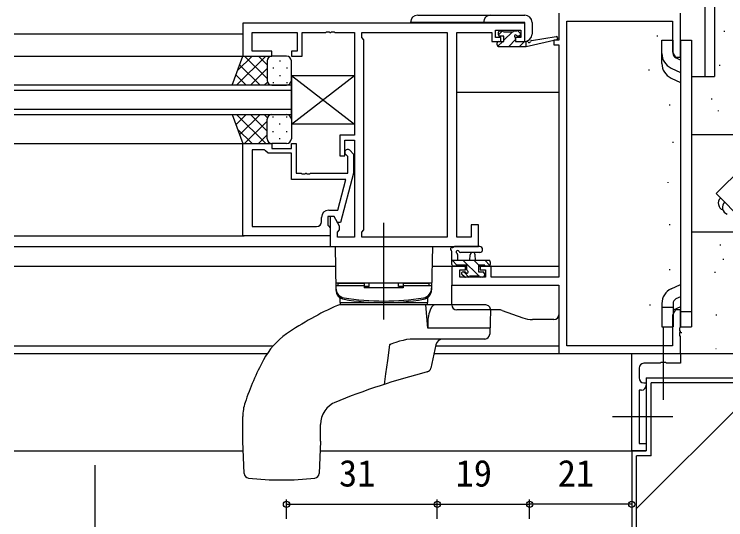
# Model space of a CAD drawing. Units: millimetres, scale not verified. Extents: x -438 to 438, y -464 to 465.
# Drawn here: x 163 to 309.3, y -223.4 to -119.4 of the extents above; entities that cross this region are included whole.
import ezdxf
from ezdxf.enums import TextEntityAlignment as Align

# ---------------------------------------------------------------- set-up
doc = ezdxf.new("R2010")
doc.units = ezdxf.units.MM
doc.header["$LTSCALE"] = 4
for name, color, linetype in [('0-2_YKK_11', 7, 'Continuous'), ('0-4_YKK_12', 2, 'Continuous'), ('0-5_YKK_13', 4, 'Continuous'), ('0-7_YKK_D', 6, 'Continuous'), ('0-9_YSS_K', 3, 'Continuous'), ('0-A_YSS_KE', 3, 'Continuous')]:
    doc.layers.add(name, color=color, linetype=linetype)
doc.styles.add('ＭＳ ゴシック', font='')
doc.styles.get('ＭＳ ゴシック').set_extended_font_data('MS Gothic')

msp = doc.modelspace()

# ---------------------------------------------------------------- linework, layer by layer
at = {"layer": '0-2_YKK_11'}
for p, q in [((226.19, -162.07), (226.19, -161.2)), ((298.36, -187.57), (276.62, -187.57)), ((291.49, -192.2), (291.49, -194.2))]:
    msp.add_line(p, q, dxfattribs=at)
for points in [[(274.99, -119.2), (274.99, -124.7), (273.99, -124.7), (273.99, -125.7), (274.99, -125.7), (274.99, -173.47), (261.09, -173.47), (261.09, -171.2), (258.79, -171.2), (258.79, -172), (259.89, -172), (259.89, -173.47), (254.62, -173.47), (254.62, -172), (255.79, -172), (255.79, -171.2), (252.99, -171.2), (252.99, -175.1), (274.99, -175.1), (274.99, -189.2), (299.99, -189.2), (299.99, -185.658), (299.87, -185.475), (299.87, -184.925), (299.99, -184.741), (299.99, -184.658), (299.87, -184.475), (299.87, -183.925), (299.99, -183.741), (299.99, -180.2), (298.99, -180.2), (298.36, -181.291), (298.36, -187.57)], [(276.62, -187.57), (276.62, -120.83), (298.36, -120.83), (298.36, -127.108), (298.99, -128.2), (299.99, -128.2), (299.99, -119.2)], [(267.99, -121.2), (209.99, -121.2), (209.99, -128), (215.99, -128), (215.99, -127), (211.92, -127), (211.92, -123.13), (221.19, -123.13), (221.19, -127), (219.99, -127), (219.99, -128), (222.19, -128), (222.19, -123.13), (227.032, -123.13), (227.215, -123.01), (227.765, -123.01), (227.948, -123.13), (228.032, -123.13), (228.215, -123.01), (228.765, -123.01), (228.948, -123.13), (232.99, -123.13), (232.99, -144.3), (229.99, -144.3), (229.99, -148.5), (230.99, -148.5), (230.99, -145.3), (232.99, -145.3), (232.99, -165.27), (229.49, -165.27), (229.49, -164.2), (229.92, -163.77), (229.92, -162.957), (228.79, -161), (227.99, -161), (227.99, -167.2), (258.49, -167.2), (258.49, -162.7), (256.99, -162.7), (256.99, -165.27)], [(256.99, -165.27), (253.99, -165.27), (253.99, -123.13), (261.19, -123.13), (261.19, -123.93), (261.19, -125), (263.09, -125), (263.09, -124.2), (261.99, -124.2), (261.99, -122.7), (267.19, -122.7), (267.19, -124.2), (266.09, -124.2), (266.09, -125), (267.99, -125), (267.99, -121.2)], [(209.99, -165), (209.99, -146), (215.99, -146), (215.99, -147), (219.99, -147), (219.99, -146), (220.99, -146), (220.99, -152.1), (222.032, -152.1), (222.215, -152.22), (222.765, -152.22), (222.948, -152.1), (223.032, -152.1), (223.215, -152.22), (223.765, -152.22), (223.948, -152.1), (231.59, -152.1), (231.59, -148.648), (231.166, -148.224)], [(232.014, -147.375), (232.79, -148.151), (232.79, -152.096), (230.083, -162.2), (229.483, -162.2), (228.79, -161), (227.49, -161), (227.49, -162.8), (227.69, -163), (227.99, -163.3), (227.99, -165), (209.99, -165)], [(211.92, -147.3), (211.92, -163.07), (225.19, -163.07)], [(227.69, -159.7), (229.511, -159.7), (231.199, -153.4), (219.99, -153.4), (219.99, -148), (215.19, -148), (214.69, -147.5), (214.49, -147.3), (211.92, -147.3)], [(289.99, -209.2), (289.99, -189.2), (299.99, -189.2), (299.99, -191.2), (297.161, -191.2), (296.969, -191.057), (296.011, -191.057), (295.819, -191.2), (292.49, -191.2)], [(292.49, -195.2), (292.99, -195.2), (292.99, -195.7)], [(291.99, -196.7), (291.49, -196.7), (291.49, -207.7), (292.99, -207.7), (292.99, -209.2), (289.99, -209.2)]]:
    msp.add_lwpolyline(points, dxfattribs=at)
msp.add_lwpolyline([(252.06, -123.13), (252.06, -165.27), (234.49, -165.27), (234.49, -164.2), (234.92, -163.77), (234.92, -124.63), (234.49, -124.2), (234.49, -123.13)], close=True, dxfattribs=at)
for centre, radius, start, end in [((231.59, -147.8), 0.6, 44.99999, 225.00001), ((227.69, -161.2), 1.5, 90.00001, 179.99999), ((225.19, -162.07), 1, 270.00001, 359.99999), ((292.49, -192.2), 1, 90.0001, 180.00008), ((292.49, -194.2), 1, 180.0001, 270.00008), ((291.99, -195.7), 1, 270.0001, 0.00008)]:
    msp.add_arc(centre, radius, start, end, dxfattribs=at)
at = {"layer": '0-4_YKK_12'}
for p, q in [((304.99, -59.202), (304.99, -132.2)), ((162.992, -123.4), (209.99, -123.4)), ((252.06, -123.4), (252.06, -164.97)), ((162.992, -128), (210.49, -128)), ((302.29, -132.202), (306.99, -132.202)), ((162.992, -135), (219.991, -135)), ((253.99, -135.4), (274.99, -135.4)), ((219.991, -139), (162.992, -139)), ((162.992, -146), (209.99, -146)), ((162.992, -165), (210.29, -165)), ((162.992, -167.2), (252.06, -167.2)), ((162.992, -171.2), (229.06, -171.2)), ((248.92, -171.2), (256.09, -171.2)), ((258.49, -171.2), (274.99, -171.2)), ((274.49, -175.1), (274.49, -175.1)), ((274.49, -175.1), (274.49, -175.1)), ((162.992, -187.57), (216.275, -187.57)), ((249.716, -187.57), (274.99, -187.57)), ((162.992, -189.2), (215.021, -189.2)), ((249.39, -189.2), (275.29, -189.2)), ((162.992, -209.2), (210.077, -209.2)), ((225.903, -209.2), (290.282, -209.2))]:
    msp.add_line(p, q, dxfattribs=at)
for points in [[(162.992, -44.202), (306.99, -44.202), (306.99, -59.202), (306.99, -132.2)], [(162.992, -140), (219.991, -140), (219.991, -134), (162.992, -134)]]:
    msp.add_lwpolyline(points, dxfattribs=at)
at = {"layer": '0-5_YKK_13'}
for p, q in [((245.992, -119.579), (267.992, -119.579)), ((267.992, -121.079), (244.492, -121.079)), ((267.992, -124.979), (267.992, -121.079)), ((269.492, -121.079), (269.492, -123.479)), ((263.401, -122.8), (262.592, -123.609)), ((262.892, -122.799), (263.392, -122.799)), ((265.792, -122.799), (266.392, -122.799)), ((266.604, -122.887), (267.104, -123.387)), ((262.592, -123.599), (262.592, -123.099)), ((263.592, -122.999), (265.592, -122.999)), ((265.447, -122.999), (263.692, -124.754)), ((266.892, -123.899), (266.553, -123.899)), ((267.179, -123.512), (266.792, -123.899)), ((269.403, -124.819), (274.442, -124.003)), ((262.292, -125.699), (262.292, -125.299)), ((263.447, -124.999), (262.472, -125.974)), ((262.592, -124.999), (263.692, -124.999)), ((266.092, -124.599), (264.692, -125.999)), ((267.937, -124.999), (266.937, -125.999)), ((268.29, -125.999), (274.556, -124.592)), ((268.29, -124.999), (268.377, -124.985)), ((268.29, -125.999), (268.29, -124.999)), ((296.19, -124.7), (298.49, -124.7)), ((296.19, -127.473), (296.19, -124.7)), ((298.49, -127.473), (298.49, -124.7)), ((262.592, -125.999), (268.29, -125.999)), ((296.19, -129.532), (296.19, -126.994)), ((214.722, -128), (208.722, -134)), ((211.893, -128), (208.933, -130.961)), ((214.99, -132.621), (210.37, -128)), ((214.99, -129.792), (213.198, -128)), ((218.99, -128), (215.99, -128)), ((299.99, -128.816), (299.063, -128.376)), ((213.542, -134), (209.346, -129.804)), ((214.99, -129), (214.99, -132.6)), ((214.99, -129.4), (214.99, -133)), ((217.627, -128.92), (217.627, -129.12)), ((219.99, -133), (219.99, -129)), ((214.99, -130.56), (211.55, -134)), ((216.212, -130.335), (216.212, -130.535)), ((219.042, -130.335), (219.042, -130.535)), ((298.079, -130.455), (299.99, -131.36)), ((210.713, -134), (208.601, -131.888)), ((217.627, -131.95), (217.627, -132.15)), ((219.99, -142), (232.99, -132)), ((219.99, -132), (232.99, -142)), ((219.99, -132), (219.99, -142)), ((219.99, -132), (232.99, -132)), ((298.096, -132.522), (299.99, -133.406)), ((215.99, -134), (207.847, -134)), ((215.047, -133.332), (214.379, -134)), ((215.99, -134), (218.99, -134)), ((216.212, -133.365), (216.212, -133.565)), ((219.042, -133.365), (219.042, -133.565)), ((207.847, -140), (215.99, -140)), ((210.713, -140), (208.601, -142.112)), ((214.722, -146), (208.722, -140)), ((213.542, -140), (209.346, -144.196)), ((214.99, -143.44), (211.55, -140)), ((215.047, -140.668), (214.379, -140)), ((215.99, -140), (218.99, -140)), ((216.212, -140.635), (216.212, -140.435)), ((219.042, -140.635), (219.042, -140.435)), ((214.99, -141.38), (210.37, -146)), ((214.99, -144.6), (214.99, -141)), ((214.99, -145), (214.99, -141.4)), ((217.627, -142.05), (217.627, -141.85)), ((219.99, -141), (219.99, -145)), ((211.894, -146), (208.933, -143.039)), ((214.99, -144.208), (213.198, -146)), ((216.212, -143.665), (216.212, -143.465)), ((219.042, -143.665), (219.042, -143.465)), ((311.29, -144.2), (302.29, -144.2)), ((218.99, -146), (215.99, -146)), ((217.627, -145.08), (217.627, -144.88)), ((238.99, -182.2), (238.99, -162.27)), ((311.29, -164.2), (302.29, -164.2)), ((228.99, -167.2), (229.145, -176.093)), ((228.99, -167.2), (248.99, -167.2)), ((248.99, -167.2), (248.835, -176.093)), ((252.99, -170.9), (252.99, -168.219)), ((258.718, -167.2), (253.556, -167.2)), ((254.19, -168.819), (254.19, -170)), ((258.718, -168.4), (254.757, -168.402)), ((256.69, -170), (256.792, -168.855)), ((257.89, -170), (257.788, -168.855)), ((252.99, -170), (260.59, -170)), ((254.084, -171.05), (253.033, -170)), ((253.89, -171.2), (253.29, -171.2)), ((258.578, -173.3), (255.278, -170)), ((258.524, -171), (257.524, -170)), ((260.838, -171.069), (259.769, -170)), ((260.59, -171.2), (259.99, -171.2)), ((260.89, -170.3), (260.89, -170.9)), ((255.29, -172.4), (255.629, -172.4)), ((256.5, -173.467), (255.433, -172.4)), ((255.578, -173.412), (255.078, -172.912)), ((256.39, -173.5), (255.79, -173.5)), ((258.69, -173.3), (256.59, -173.3)), ((259.39, -173.5), (258.89, -173.5)), ((259.69, -172.7), (259.69, -173.2)), ((248.842, -174.7), (229.139, -174.7)), ((229.142, -175.2), (234.99, -175.2)), ((229.142, -175.2), (229.142, -175.748)), ((229.64, -175.2), (229.64, -174.7)), ((229.64, -174.7), (234.99, -174.7)), ((234.99, -174.7), (234.99, -175.7)), ((235.99, -175.38), (234.99, -175.38)), ((235.99, -175.38), (235.99, -174.7)), ((241.99, -175.38), (241.99, -174.7)), ((242.99, -175.38), (241.99, -175.38)), ((242.99, -174.7), (248.34, -174.7)), ((242.99, -175.2), (248.838, -175.2)), ((248.34, -175.2), (248.34, -174.7)), ((248.838, -175.2), (248.838, -175.748)), ((298.096, -175.877), (299.99, -174.993)), ((229.974, -177.798), (229.99, -178.7)), ((248.006, -177.798), (247.99, -178.7)), ((299.99, -177.531), (299.068, -177.961)), ((259.955, -179.2), (229.877, -179.2)), ((229.99, -178.7), (247.99, -178.7)), ((296.19, -178.868), (296.19, -181.406)), ((296.19, -179.643), (298.49, -179.643)), ((298.49, -178.868), (298.49, -183.7)), ((299.99, -179.584), (298.49, -180.294)), ((262.641, -180.2), (253.99, -180.2)), ((260.954, -180.235), (260.779, -185.235)), ((263.319, -180.318), (267.561, -181.845)), ((296.19, -181.406), (296.19, -183.7)), ((299.99, -180.524), (302.29, -180.524)), ((273.99, -182.2), (269.593, -182.2)), ((296.19, -183.7), (298.49, -183.7)), ((296.49, -198.716), (296.49, -183.684)), ((259.78, -186.2), (245.127, -186.2)), ((249.731, -187.377), (248.67, -192.198)), ((209.99, -207.2), (209.99, -202.169)), ((298.428, -202.2), (286.057, -202.2)), ((225.99, -207.2), (225.99, -203.795)), ((210.281, -213.857), (209.99, -207.2)), ((225.99, -207.2), (225.699, -213.857))]:
    msp.add_line(p, q, dxfattribs=at)
for points in [[(263.692, -124.999), (263.692, -123.899), (262.892, -123.899)], [(266.092, -124.36), (266.092, -124.999), (268.29, -124.999)], [(299.99, -124.7), (302.29, -124.7), (302.29, -183.7)], [(299.99, -124.7), (299.99, -183.7), (302.29, -183.7)], [(207.847, -134), (209.99, -128), (215.99, -128)], [(232.99, -132), (232.99, -142), (219.99, -142)], [(207.847, -140), (209.99, -146), (215.99, -146)], [(256.09, -171.939), (256.09, -171), (254.09, -171)], [(259.79, -171), (258.49, -171), (258.49, -172.4), (259.39, -172.4)], [(242.99, -174.7), (242.99, -175.7), (234.99, -175.7)], [(252.99, -179.2), (252.99, -175.1), (274.99, -175.1), (274.99, -181.2)], [(230.09, -179.2), (230.09, -178.7), (247.89, -178.7), (247.89, -179.2)], [(260.859, -183.963), (248.061, -183.963), (247.644, -179.2)], [(245.127, -186.2), (244.406, -186.233), (243.685, -186.327), (242.961, -186.471), (242.243, -186.655), (241.481, -186.889), (240.988, -187.058), (240.673, -187.172), (240.474, -187.247), (240.35, -187.297), (240.272, -187.331), (240.223, -187.354), (240.193, -187.371), (240.167, -187.391), (240.16, -187.401), (240.157, -187.411)], [(240.157, -187.411), (239.743, -190.588), (239.363, -193.394), (239.068, -195.536)]]:
    msp.add_lwpolyline(points, dxfattribs=at)
for centre, radius, start, end in [((245.992, -121.079), 1.5, 90, 180), ((260.992, -121.079), 1.5, 90, 180), ((267.992, -121.079), 1.5, 0, 90), ((262.892, -123.099), 0.3, 90, 180), ((263.392, -122.999), 0.2, 0, 90), ((265.792, -122.999), 0.2, 90, 180), ((266.392, -123.099), 0.3, 45, 90), ((262.892, -123.599), 0.3, 180, 270), ((266.092, -123.899), 0.25, 33.05573, 236.94427), ((265.792, -124.36), 0.3, 0, 56.94427), ((266.553, -123.599), 0.3, 213.05573, 270), ((266.892, -123.599), 0.3, 270, 45), ((267.992, -123.479), 1.5, 270, 0), ((274.49, -124.299), 0.3, 282.65862, 99.19754), ((262.592, -125.299), 0.3, 90, 180), ((262.592, -125.699), 0.3, 180, 270), ((268.425, -125.282), 0.3, 39.19754, 99.19754), ((268.89, -124.902), 0.3, 219.19754, 339.19754), ((269.451, -125.115), 0.3, 99.19754, 159.19754), ((215.99, -129), 1, 90, 180), ((215.99, -129), 1, 90, 180), ((218.99, -129), 1, 360, 90), ((299.49, -127.473), 3.3, 180, 244.66912), ((299.49, -127.473), 1, 180, 244.66912), ((299.49, -129.532), 3.3, 180, 245), ((215.99, -133), 1, 180, 270), ((215.99, -133), 1, 180, 270), ((218.99, -133), 1, 270, 360), ((215.99, -141), 1, 90, 180), ((215.99, -141), 1, 90, 180), ((218.99, -141), 1, 360, 90), ((215.99, -145), 1, 180, 270), ((215.99, -145), 1, 180, 270), ((218.99, -145), 1, 270, 360), ((252.99, -167.7), 0.3, 79.47122, 240), ((252.69, -168.219), 0.3, 0, 60), ((253.1, -167.11), 0.3, 259.47122, 319.47122), ((253.556, -167.5), 0.3, 90, 139.47122), ((254.19, -168.3), 0.3, 19.18976, 240), ((254.757, -168.102), 0.3, 199.18976, 270.04023), ((258.718, -167.8), 0.6, 270.04023, 90.04023), ((253.89, -168.819), 0.3, 0, 60), ((257.29, -168.9), 0.5, 5.09207, 174.90793), ((253.29, -170.9), 0.3, 180, 270), ((253.89, -171), 0.2, 270, 0), ((259.99, -171), 0.2, 180, 270), ((260.59, -170.3), 0.3, 0, 90), ((260.59, -170.9), 0.3, 270, 0), ((255.29, -172.7), 0.3, 90, 225), ((255.629, -172.7), 0.3, 33.05573, 90), ((256.09, -172.4), 0.25, 213.05573, 56.94427), ((256.39, -171.939), 0.3, 180, 236.94427), ((259.39, -172.7), 0.3, 0, 90), ((255.79, -173.2), 0.3, 225, 270), ((256.39, -173.3), 0.2, 270, 0), ((258.89, -173.3), 0.2, 180, 270), ((259.39, -173.2), 0.3, 270, 0), ((231.142, -175.748), 2, 180, 260.68785), ((231.145, -176.058), 2, 181, 260.69127), ((246.835, -176.058), 2, 279.30873, 359), ((246.838, -175.748), 2, 279.31215, 0), ((299.49, -178.868), 3.3, 115, 180), ((229.724, -177.803), 0.25, 1, 50.84749), ((238.99, -127.887), 50.5, 260.68785, 279.31215), ((238.99, -128.197), 50.5, 260.69127, 279.30873), ((248.256, -177.803), 0.25, 129.15251, 179), ((299.49, -178.868), 1, 115, 180), ((255.89, -238.674), 65, 113.98266, 124.58649), ((229.877, -180.2), 1, 90, 113.98266), ((253.99, -179.2), 1, 180, 270), ((253.99, -179.2), 1, 180, 270), ((259.955, -180.2), 1, 358, 90), ((262.641, -182.2), 2, 70.20112, 90), ((273.99, -181.2), 1, 270, 0), ((269.593, -176.2), 6, 250.20112, 270), ((227.508, -197.511), 15, 124.58649, 152.13548), ((259.78, -185.2), 1, 270, 358), ((251.196, -187.7), 1.5, 90, 167.59259), ((267.29, -218.543), 60, 152.13548, 161.27295), ((285.4, -338.2), 150, 104.46039, 112.17895), ((247.694, -191.983), 1, 284.46039, 347.59259), ((218.99, -202.169), 9, 161.27295, 180), ((230.99, -203.795), 5, 112.03923, 180), ((211.28, -213.813), 1, 182.5, 263.41335), ((217.99, -155.7), 59.5, 263.41335, 276.58665), ((224.7, -213.813), 1, 276.58665, 357.5)]:
    msp.add_arc(centre, radius, start, end, dxfattribs=at)
msp.add_ellipse((249.49, -183.2), major_axis=(0, 4), ratio=0.36397, start_param=0, end_param=1.7627825, dxfattribs=at)
at = {"layer": '0-7_YKK_D'}
for p, q in [((218.99, -223.2), (218.99, -219.2)), ((249.99, -223.2), (249.99, -219.2)), ((249.99, -223.2), (249.99, -219.2)), ((268.99, -223.2), (268.99, -219.2)), ((268.99, -223.2), (268.99, -219.2)), ((218.99, -220.2), (249.99, -220.2)), ((249.99, -220.2), (268.99, -220.2)), ((289.99, -220.2), (268.99, -220.2))]:
    msp.add_line(p, q, dxfattribs=at)
msp.add_lwpolyline([(198.99, -295.7), (179.628, -297.644), (179.628, -212.167)], dxfattribs=at)
for centre in [(218.99, -220.2), (249.99, -220.2), (249.99, -220.2), (268.99, -220.2), (268.99, -220.2), (289.99, -220.2)]:
    msp.add_circle(centre, 0.637, dxfattribs=at)
at = {"layer": '0-9_YSS_K'}
for p, q in [((308.968, -122.785), (308.968, -122.985)), ((295.251, -123.737), (295.251, -123.937)), ((308.033, -129.803), (308.033, -130.003)), ((293.476, -130.746), (293.476, -130.946)), ((306.328, -136.77), (306.528, -136.77)), ((297.735, -137.934), (297.735, -138.134)), ((307.799, -139.16), (307.799, -139.36)), ((298.445, -145.653), (298.445, -145.853)), ((313.717, -149.95), (307.339, -156.3)), ((297.38, -153.905), (297.38, -154.105)), ((307.339, -156.3), (322.151, -171.179)), ((297.735, -162.601), (297.735, -162.801)), ((308.106, -166.802), (308.306, -166.802)), ((308.699, -169.766), (308.899, -169.766)), ((297.735, -171.829), (297.735, -172.029)), ((307.097, -172.377), (307.097, -172.577)), ((293.742, -179.105), (293.742, -179.305)), ((307.316, -181.226), (307.516, -181.226)), ((300.162, -184.784), (300.162, -184.984)), ((307.266, -188.169), (307.366, -188.169)), ((299.49, -189.199), (329.99, -189.2)), ((293.99, -210.2), (293.99, -195.2)), ((313.99, -195.2), (293.99, -195.2)), ((313.99, -198.062), (290.99, -221.062)), ((290.99, -278.199), (290.99, -210.2)), ((293.99, -210.2), (290.99, -210.2))]:
    msp.add_line(p, q, dxfattribs=at)
for centre in [(309.288, -158.258), (310.134, -159.108)]:
    msp.add_arc(centre, 1.5, 134.87028, 248.44846, dxfattribs=at)
at = {"layer": '0-A_YSS_KE'}
for p, q in [((292.99, -194.2), (292.99, -209.199)), ((292.99, -194.2), (314.99, -194.2)), ((289.99, -209.2), (292.99, -209.199)), ((289.99, -209.2), (289.99, -279.199))]:
    msp.add_line(p, q, dxfattribs=at)

# ---------------------------------------------------------------- texts
at = {"layer": '0-7_YKK_D', "style": 'ＭＳ ゴシック'}
for s, p in [('31', (229.781, -218.2)), ('19', (253.759, -218.2)), ('21', (274.781, -218.2))]:
    msp.add_text(s, height=5.499, dxfattribs=at).set_placement(p, align=Align.BOTTOM_LEFT)

doc.saveas('drawing.dxf')
